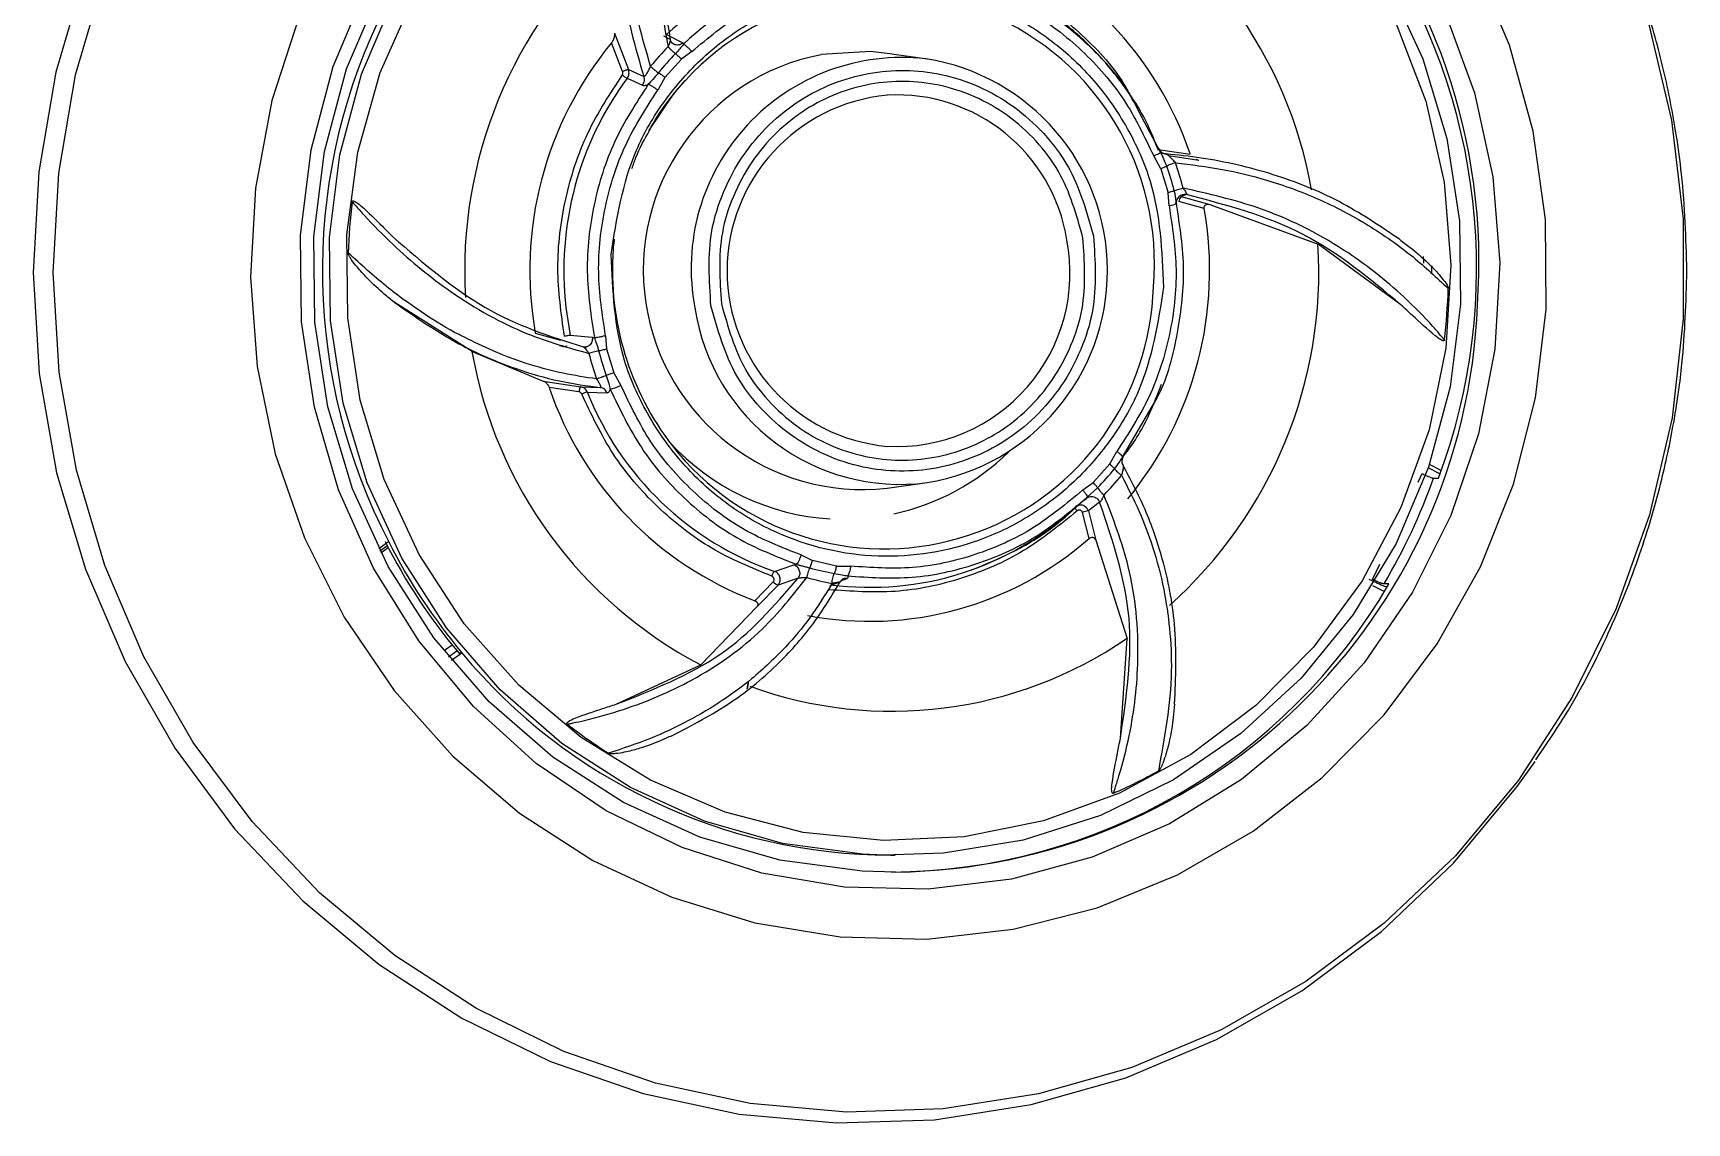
# Model space of a CAD drawing. Header units: inches. Extents: x 0 to 84, y -22 to 124.
# Drawn here: x 46.572 to 48.509, y 23.069 to 24.347 of the extents above; entities that cross this region are included whole.
import ezdxf

# ---------------------------------------------------------------- set-up
doc = ezdxf.new("R2010")
doc.units = ezdxf.units.IN
doc.header["$MEASUREMENT"] = 0
doc.layers.add('BDIM_CYAN', color=4, linetype='Continuous')

# ---------------------------------------------------------------- blocks, each defined once
blk = doc.blocks.new('2026 RELAY')
at = {"layer": 'BDIM_CYAN'}
for p, q in [((47.2525, 23.8467), (47.2688, 23.8039)), ((47.2621, 23.8015), (47.2489, 23.8352)), ((47.3177, 23.8392), (47.3102, 23.8431)), ((47.3135, 23.845), (47.3325, 23.8351)), ((47.3325, 23.8351), (47.3334, 23.8334)), ((47.3116, 23.7945), (47.3309, 23.8162)), ((47.3432, 23.825), (47.3309, 23.8162)), ((47.6188, 23.8162), (47.5718, 23.8229)), ((47.2675, 23.7939), (47.2853, 23.7857)), ((47.2688, 23.8039), (47.287, 23.7956)), ((47.3116, 23.7945), (47.3032, 23.7796)), ((47.8921, 23.7071), (47.8701, 23.7482)), ((47.8923, 23.6877), (47.8841, 23.7027)), ((47.8897, 23.709), (47.8892, 23.7102)), ((47.892, 23.7099), (47.9268, 23.7049)), ((47.8922, 23.707), (47.8921, 23.707)), ((47.9369, 23.6973), (47.9019, 23.7027)), ((47.9369, 23.6973), (47.9337, 23.6984)), ((47.8923, 23.6877), (47.9009, 23.6595)), ((47.9021, 23.6442), (47.9009, 23.6595)), ((47.9224, 23.6573), (47.9164, 23.655)), ((47.9164, 23.655), (47.9497, 23.6457)), ((47.9102, 23.6464), (47.9103, 23.6495)), ((47.9108, 23.6456), (47.9107, 23.6467)), ((47.9432, 23.6411), (47.9136, 23.6492)), ((47.9497, 23.6457), (48.0766, 23.5991)), ((48.1737, 23.5282), (48.0766, 23.5991)), ((48.2094, 23.573), (48.2093, 23.565)), ((47.0857, 23.4733), (46.9943, 23.5312)), ((47.1957, 23.525), (47.2008, 23.4926)), ((47.1597, 23.4949), (47.1892, 23.4868)), ((47.1971, 23.4797), (47.1942, 23.4792)), ((47.2008, 23.4926), (47.2265, 23.4904)), ((47.2265, 23.4904), (47.229, 23.4893)), ((47.2421, 23.4919), (47.2433, 23.4765)), ((47.0857, 23.4733), (47.1689, 23.4388)), ((47.2433, 23.4765), (47.2519, 23.4483)), ((47.2519, 23.4483), (47.2601, 23.4334)), ((47.1689, 23.4388), (47.213, 23.432)), ((47.2109, 23.4261), (47.1761, 23.4311)), ((47.213, 23.432), (47.2363, 23.4311)), ((47.2207, 23.4259), (47.2436, 23.4251)), ((47.8476, 23.3495), (47.8825, 23.4091)), ((47.8326, 23.3416), (47.841, 23.3564)), ((47.8326, 23.3416), (47.8133, 23.3198)), ((48.1938, 23.3202), (48.1985, 23.3303)), ((48.2194, 23.33), (48.2057, 23.3369)), ((48.2208, 23.334), (48.2071, 23.3408)), ((48.2118, 23.3251), (48.2177, 23.3251)), ((47.5718, 23.3132), (47.6188, 23.3198)), ((47.801, 23.3111), (47.8133, 23.3198)), ((47.8063, 23.3026), (47.8184, 23.3136)), ((47.8086, 23.2543), (47.8007, 23.2848)), ((47.8009, 23.2979), (47.8049, 23.3009)), ((47.8049, 23.3009), (47.8063, 23.3026)), ((47.8207, 23.2969), (47.8076, 23.2865)), ((47.8076, 23.2865), (47.8165, 23.2521)), ((46.988, 23.2504), (46.9764, 23.2422)), ((47.8165, 23.2521), (47.853, 23.1372)), ((46.9865, 23.2456), (46.9778, 23.2395)), ((46.9788, 23.2375), (46.9875, 23.2436)), ((47.471, 23.2349), (47.4845, 23.2283)), ((47.5124, 23.2219), (47.4845, 23.2283)), ((47.44, 23.2156), (47.4627, 23.2233)), ((47.4675, 23.2076), (47.4441, 23.1995)), ((47.4627, 23.2233), (47.4654, 23.224)), ((47.5124, 23.2219), (47.5291, 23.2218)), ((47.5176, 23.2045), (47.5252, 23.2074)), ((48.1405, 23.2062), (48.1489, 23.224)), ((47.4169, 23.1812), (47.4385, 23.2036)), ((47.4441, 23.1995), (47.4197, 23.1744)), ((47.5052, 23.1992), (47.5168, 23.2035)), ((47.5059, 23.2), (47.5122, 23.2025)), ((48.1403, 23.1992), (48.1544, 23.1922)), ((48.1597, 23.201), (48.1538, 23.201)), ((47.4197, 23.1744), (47.3538, 23.1061)), ((47.8451, 23.0201), (47.853, 23.1372)), ((47.0534, 23.1233), (47.0623, 23.1295)), ((47.0582, 23.1157), (47.0679, 23.1226)), ((47.0616, 23.1116), (47.0738, 23.1202)), ((47.0697, 23.1204), (47.0738, 23.1202)), ((47.2546, 23.06), (47.3538, 23.1061)), ((47.4091, 23.0868), (47.4075, 23.0777)), ((47.4095, 23.0871), (47.4079, 23.078)), ((47.5759, 22.883), (47.5811, 22.883))]:
    blk.add_line(p, q, dxfattribs=at)
at = {"layer": 'BDIM_CYAN', "flags": 128}
for points in [[(46.6314, 23.914), (46.5981, 23.8007), (46.5781, 23.6841), (46.5715, 23.5659), (46.5785, 23.4477), (46.5991, 23.3313), (46.6328, 23.2181), (46.6792, 23.1099), (46.7378, 23.0081), (46.8075, 22.9141), (46.8876, 22.8294), (46.9768, 22.755), (47.0739, 22.692), (47.1775, 22.6413), (47.2862, 22.6036), (47.3985, 22.5795), (47.5127, 22.5692), (47.6274, 22.573), (47.7407, 22.5907), (47.8513, 22.6221), (47.9575, 22.6669), (48.0578, 22.7242), (48.1508, 22.7935), (48.2353, 22.8735), (48.3099, 22.9634), (48.3309, 22.9929)], [(48.5044, 23.5117), (48.4913, 23.3956), (48.4649, 23.2819), (48.4257, 23.1723), (48.3743, 23.0682), (48.3112, 22.9711), (48.2375, 22.8824), (48.1541, 22.8034), (48.0623, 22.735), (47.9633, 22.6784), (47.8584, 22.6342), (47.7493, 22.6032), (47.6374, 22.5857), (47.5242, 22.582), (47.4114, 22.5921), (47.3006, 22.6159), (47.1933, 22.6531), (47.091, 22.7032), (46.9951, 22.7654), (46.9071, 22.8388), (46.828, 22.9225), (46.7592, 23.0152), (46.7014, 23.1157), (46.6555, 23.2226), (46.6222, 23.3343), (46.602, 23.4493), (46.595, 23.5659), (46.6015, 23.6826), (46.6213, 23.7977), (46.6541, 23.9095)], [(48.4637, 23.8581), (48.4906, 23.7446), (48.5042, 23.6285), (48.5044, 23.5117)], [(48.3439, 23.5232), (48.343, 23.628), (48.3285, 23.7316), (48.3007, 23.8324), (48.2602, 23.9284)], [(46.8837, 23.8671), (46.8513, 23.7678), (46.8321, 23.665), (46.8263, 23.5604), (46.834, 23.456), (46.8552, 23.3536), (46.8894, 23.255), (46.936, 23.1619), (46.9943, 23.0762), (47.063, 22.9992), (47.1411, 22.9323), (47.2272, 22.8768), (47.3196, 22.8337), (47.4168, 22.8036), (47.517, 22.7872), (47.6184, 22.7847), (47.7193, 22.7962), (47.8177, 22.8215), (47.9121, 22.86), (48.0006, 22.9113), (48.0816, 22.9742), (48.1539, 23.0477), (48.216, 23.1306), (48.2668, 23.2212), (48.3055, 23.318), (48.3314, 23.4193), (48.3439, 23.5232)], [(46.8849, 23.6095), (46.8973, 23.7099), (46.9231, 23.8075), (46.9619, 23.9005)], [(48.225, 23.8715), (48.2597, 23.7768), (48.2813, 23.6781), (48.2894, 23.5772), (48.2838, 23.4761), (48.2646, 23.3769), (48.2322, 23.2813), (48.1873, 23.1913), (48.1307, 23.1087), (48.0634, 23.035), (47.9869, 22.9717), (47.9027, 22.9199), (47.8122, 22.8808), (47.7174, 22.8551), (47.62, 22.8433), (47.522, 22.8455), (47.4252, 22.8618), (47.3316, 22.8919), (47.2429, 22.9351), (47.1609, 22.9906), (47.0872, 23.0574), (47.0232, 23.1341), (46.9702, 23.2193), (46.9292, 23.3112), (46.901, 23.4082), (46.8861, 23.5083), (46.8849, 23.6095)], [(47.5818, 22.8633), (47.5427, 22.8644), (47.4461, 22.8773), (47.3523, 22.9043), (47.2631, 22.9448), (47.1804, 22.9979), (47.1059, 23.0627), (47.0411, 23.1377), (46.9873, 23.2215), (46.9456, 23.3124), (46.9168, 23.4084), (46.9016, 23.5077), (46.9002, 23.6083), (46.9127, 23.708), (46.9388, 23.8049), (46.978, 23.8969), (47.0295, 23.9823), (47.0922, 24.0592), (47.1649, 24.1261), (47.246, 24.1817), (47.3341, 24.2247), (47.4271, 24.2544), (47.5233, 24.2702), (47.5817, 24.2727)], [(47.5681, 22.8831), (47.5432, 22.8841), (47.4493, 22.8966), (47.3581, 22.9228), (47.2714, 22.9622), (47.191, 23.0138), (47.1186, 23.0768), (47.0556, 23.1497), (47.0033, 23.2312), (46.9627, 23.3195), (46.9348, 23.4129), (46.92, 23.5094), (46.9186, 23.6072), (46.9307, 23.7041), (46.9561, 23.7983), (46.9942, 23.8877), (47.0443, 23.9707), (47.1052, 24.0455), (47.1759, 24.1105), (47.2548, 24.1645), (47.3404, 24.2064), (47.4308, 24.2353), (47.5243, 24.2506), (47.5811, 24.2531)], [(46.939, 23.6102), (46.9519, 23.7069), (46.9782, 23.8006), (47.0175, 23.8893)], [(48.1683, 23.8576), (48.2029, 23.7668), (48.2244, 23.6718), (48.2322, 23.5746), (48.2263, 23.4772), (48.2066, 23.3818), (48.1737, 23.2904), (48.1283, 23.2048), (48.0713, 23.127), (48.0039, 23.0586), (47.9276, 23.0011), (47.844, 22.9556), (47.7549, 22.9232), (47.6621, 22.9046), (47.5677, 22.9001), (47.4737, 22.9098), (47.382, 22.9335), (47.2947, 22.9708), (47.2136, 23.0208), (47.1404, 23.0824), (47.0766, 23.1544), (47.0237, 23.2353), (46.9827, 23.3232), (46.9546, 23.4163), (46.94, 23.5127), (46.939, 23.6102)], [(47.5811, 24.2531), (47.619, 24.2519), (47.7129, 24.2394), (47.8041, 24.2132), (47.8908, 24.1739), (47.9711, 24.1222), (48.0436, 24.0593), (48.1066, 23.9863), (48.1589, 23.9049), (48.1994, 23.8165), (48.2274, 23.7232), (48.2422, 23.6266), (48.2436, 23.5289), (48.2314, 23.432), (48.2061, 23.3378), (48.168, 23.2483), (48.1179, 23.1653), (48.0569, 23.0906), (47.9863, 23.0255), (47.9074, 22.9715), (47.8218, 22.9296), (47.7314, 22.9008), (47.6378, 22.8855), (47.5681, 22.8831)], [(47.5718, 23.8229), (47.5522, 23.8249), (47.4945, 23.8214)], [(47.2929, 23.7321), (47.3218, 23.7752), (47.327, 23.7815)], [(48.2005, 23.5768), (48.2004, 23.5806), (48.2003, 23.5849)]]:
    blk.add_lwpolyline(points, dxfattribs=at)
at = {"layer": 'BDIM_CYAN'}
for centre, radius, start, end in [((47.5703, 23.5781), 0.6948, 355.8474, 89.0568), ((47.5603, 23.5713), 0.702, 339.4674, 87.2954), ((47.5992, 23.5681), 0.6888, 102.3998, 207.4653), ((47.562, 23.574), 0.5147, 9.9282, 62.3464), ((47.6012, 23.5693), 0.5241, 131.7762, 183.5428), ((47.543, 23.5761), 0.4048, 18.5589, 69.3199), ((47.5531, 23.5869), 0.3522, 82.4066, 132.8625), ((47.5702, 23.5862), 0.3424, 82.5989, 133.7592), ((47.5685, 23.577), 0.3165, 354.9875, 139.7357), ((47.5736, 23.5682), 0.4203, 140.5693, 190.0417), ((47.5801, 23.5751), 0.3681, 136.0023, 140.8021), ((47.5435, 23.5688), 0.2572, 100.9845, 276.3152), ((47.5803, 23.5749), 0.3565, 136.0023, 140.8022), ((47.5892, 23.5711), 0.2469, 83.4951, 190.9), ((47.5785, 23.568), 0.2514, 279.2317, 81.1515), ((47.5697, 23.5699), 0.3762, 143.4467, 165.0638), ((47.275, 23.8128), 0.0203, 228.8505, 248.3068), ((47.591, 23.568), 0.2066, 95.2452, 264.7548), ((47.5837, 23.5731), 0.201, 8.8241, 93.3256), ((47.55, 23.5686), 0.381, 14.6327, 19.3236), ((47.5512, 23.5686), 0.369, 14.6327, 19.3236), ((47.5759, 23.568), 0.3827, 165.0358, 186.4495), ((47.9204, 23.6477), 0.00983, 78.3686, 192.1278), ((47.9222, 23.6487), 0.00856, 132.4483, 176.2032), ((47.6269, 23.568), 0.6865, 173.2278, 178.2715), ((47.5293, 23.5678), 0.4203, 320.5693, 10.0417), ((47.5828, 23.5653), 0.2033, 266.9734, 10.9603), ((47.5534, 23.5667), 0.5241, 311.7762, 3.5428), ((47.5833, 23.5673), 0.3331, 179.8208, 221.8727), ((47.5684, 23.5575), 0.3154, 222.3585, 358.5213), ((47.5429, 23.568), 0.6865, 353.2278, 358.271), ((47.587, 23.5607), 0.243, 188.5883, 277.5386), ((47.5728, 23.5542), 0.691, 270.7518, 357.8069), ((47.5926, 23.562), 0.5147, 189.9282, 242.3464), ((47.5911, 23.5674), 0.381, 194.6328, 199.3236), ((47.591, 23.5674), 0.369, 194.6327, 199.3236), ((47.5599, 23.56), 0.4048, 198.5589, 249.3199), ((47.2282, 23.3929), 0.0338, 102.9143, 114.747), ((47.5595, 23.5598), 0.3643, 201.5535, 250.8537), ((47.5227, 23.5557), 0.2791, 222.5865, 266.4086), ((47.5195, 23.556), 0.2795, 282.443, 314.2317), ((47.5619, 23.5612), 0.3565, 316.0023, 320.8022), ((47.5611, 23.5609), 0.3681, 316.0023, 320.8021), ((47.5384, 23.5645), 0.7148, 329.4335, 340.4316), ((47.5524, 23.5492), 0.3522, 262.4066, 312.8625), ((47.8138, 23.2466), 0.0404, 98.8026, 108.9637), ((47.596, 23.5606), 0.6861, 206.8559, 219.9069), ((47.6005, 23.5606), 0.6865, 206.8604, 219.9024), ((47.5513, 23.5465), 0.3893, 259.2397, 311.3788), ((47.5708, 23.5467), 0.3508, 254.6256, 259.581), ((47.5714, 23.5473), 0.3397, 254.6251, 259.5812), ((47.4502, 23.214), 0.0157, 221.6754, 247.1785), ((47.5735, 23.5408), 0.6775, 270.2854, 329.8999), ((47.5774, 23.5388), 0.487, 250.0126, 304.4576), ((47.5784, 23.5383), 0.6553, 219.6465, 269.7836), ((47.5926, 23.545), 0.644, 232.1258, 237.3888), ((47.5815, 23.5379), 0.6358, 293.6771, 298.9851)]:
    blk.add_arc(centre, radius, start, end, dxfattribs=at)
blk.add_ellipse((47.3598, 23.568), major_axis=(-1.6771, 0.3146), ratio=0.069305, start_param=1.481321, end_param=1.484916, dxfattribs=at)
for points, knots in [([(47.333, 24.1804), (47.3328, 24.1796), (47.3321, 24.1773), (47.33, 24.1706), (47.3237, 24.1492), (47.3112, 24.0996), (47.2988, 24.0168), (47.2991, 23.9189), (47.3102, 23.8583), (47.3153, 23.8308)], [0, 0, 0, 0, 0.007325, 0.019566, 0.058651, 0.192116, 0.441769, 0.746986, 1, 1, 1, 1]), ([(47.2948, 23.8077), (47.2908, 23.8216), (47.2829, 23.8482), (47.2735, 23.8929), (47.2669, 23.9388), (47.2637, 23.9877), (47.264, 24.0595), (47.2735, 24.1152), (47.2802, 24.1543)], [0, 0, 0, 0, 0.134858, 0.259599, 0.404069, 0.533562, 0.672142, 1, 1, 1, 1]), ([(48.5087, 23.568), (48.5075, 23.6059), (48.5059, 23.6593), (48.4951, 23.7377), (48.4822, 23.8044), (48.4604, 23.8827), (48.431, 23.9631), (48.3923, 24.0441), (48.3612, 24.1009), (48.3409, 24.1289), (48.3388, 24.1317)], [0, 0, 0, 0, 0.189774, 0.267374, 0.396202, 0.53037, 0.674667, 0.825708, 0.982147, 1, 1, 1, 1]), ([(47.3215, 24.1159), (47.3134, 24.0684), (47.297, 23.9726), (47.3107, 23.8839), (47.3177, 23.8392)], [0, 0, 0, 0, 0.495173, 1, 1, 1, 1]), ([(47.2579, 24.0761), (47.2557, 24.0446), (47.2516, 23.9868), (47.2593, 23.9099), (47.2715, 23.8474), (47.2819, 23.8127), (47.287, 23.7956)], [0, 0, 0, 0, 0.318533, 0.584798, 0.795469, 1, 1, 1, 1]), ([(47.666, 23.926), (47.6901, 23.9161), (47.7389, 23.8961), (47.801, 23.8457), (47.8416, 23.8028), (47.8559, 23.7748), (47.8579, 23.771)], [0, 0, 0, 0, 0.3114018, 0.630123, 0.9488443, 1, 1, 1, 1]), ([(47.3432, 23.825), (47.3621, 23.8408), (47.4003, 23.8728), (47.4689, 23.903), (47.5418, 23.9192), (47.5909, 23.9159), (47.6152, 23.9143)], [0, 0, 0, 0, 0.247012, 0.5, 0.752988, 1, 1, 1, 1]), ([(47.8892, 23.7102), (47.8848, 23.7214), (47.8747, 23.7473), (47.8497, 23.7856), (47.8173, 23.8252), (47.778, 23.8607), (47.7336, 23.8908), (47.6971, 23.9088), (47.6756, 23.9168), (47.6712, 23.9184)], [0, 0, 0, 0, 0.114897, 0.268155, 0.43709, 0.607133, 0.776377, 0.954033, 1, 1, 1, 1]), ([(47.8701, 23.7482), (47.8654, 23.7575), (47.8491, 23.7901), (47.8064, 23.8361), (47.7456, 23.884), (47.698, 23.9027), (47.6743, 23.9121)], [0, 0, 0, 0, 0.1178208, 0.4118807, 0.7059404, 1, 1, 1, 1]), ([(47.2485, 23.5871), (47.2551, 23.6289), (47.2654, 23.6932), (47.31, 23.7686), (47.3548, 23.8196), (47.409, 23.8599), (47.4866, 23.8958), (47.5911, 23.9102), (47.6933, 23.8836), (47.7664, 23.8388), (47.8158, 23.7923), (47.8546, 23.7364), (47.8907, 23.6562), (47.8937, 23.5912), (47.8957, 23.5489)], [0, 0, 0, 0, 0.1197284, 0.1841803, 0.25, 0.3158197, 0.3802716, 0.5, 0.6197284, 0.6841803, 0.75, 0.8158197, 0.8802716, 1, 1, 1, 1]), ([(47.6732, 23.9011), (47.6959, 23.8922), (47.7419, 23.874), (47.8015, 23.8278), (47.8516, 23.7707), (47.8733, 23.7252), (47.8841, 23.7027)], [0, 0, 0, 0, 0.247011, 0.5, 0.752989, 1, 1, 1, 1]), ([(47.2525, 23.8467), (47.2525, 23.8454), (47.2525, 23.8429), (47.2513, 23.8391), (47.2499, 23.8365), (47.2492, 23.8355), (47.2489, 23.8352)], [0, 0, 0, 0, 0.355676, 0.722757, 0.915996, 1, 1, 1, 1]), ([(47.3153, 23.8308), (47.3158, 23.8318), (47.3168, 23.8337), (47.3177, 23.8361), (47.318, 23.8376), (47.3181, 23.8385), (47.318, 23.839), (47.3178, 23.8391), (47.3177, 23.8392)], [0, 0, 0, 0, 0.277554, 0.532524, 0.651828, 0.767234, 0.882133, 1, 1, 1, 1]), ([(47.3239, 23.8225), (47.3231, 23.8231), (47.3216, 23.8243), (47.3191, 23.8266), (47.3169, 23.8288), (47.3158, 23.8301), (47.3153, 23.8308)], [0, 0, 0, 0, 0.266689, 0.531115, 0.778754, 1, 1, 1, 1]), ([(47.3325, 23.8351), (47.3319, 23.8347), (47.3307, 23.8337), (47.3285, 23.8329), (47.3261, 23.8325), (47.3236, 23.8328), (47.3214, 23.8338), (47.3196, 23.8353), (47.3183, 23.8371), (47.3179, 23.8385), (47.3177, 23.8392)], [0, 0, 0, 0, 0.11221, 0.235183, 0.36644, 0.502102, 0.63743, 0.767756, 0.889371, 1, 1, 1, 1]), ([(47.322, 23.8336), (47.321, 23.8343), (47.3191, 23.8356), (47.3184, 23.8372), (47.318, 23.8379)], [0, 0, 0, 0, 0.5413121, 1, 1, 1, 1]), ([(47.3334, 23.8334), (47.3328, 23.8326), (47.332, 23.8317), (47.3312, 23.8306), (47.3304, 23.8298), (47.3283, 23.8272), (47.3258, 23.8245), (47.3239, 23.8225)], [0, 0, 0, 0, 0.22908, 0.257055, 0.306679, 0.485356, 1, 1, 1, 1]), ([(47.287, 23.7956), (47.2872, 23.7956), (47.2876, 23.7958), (47.2888, 23.7969), (47.2905, 23.7993), (47.2928, 23.8032), (47.2941, 23.8062), (47.2948, 23.8077)], [0, 0, 0, 0, 0.111469, 0.230184, 0.482261, 0.743373, 1, 1, 1, 1]), ([(47.1938, 23.4914), (47.1901, 23.5179), (47.1827, 23.5714), (47.193, 23.6527), (47.2179, 23.7305), (47.2472, 23.7753), (47.2617, 23.7975)], [0, 0, 0, 0, 0.247096, 0.5, 0.752904, 1, 1, 1, 1]), ([(47.2617, 23.7975), (47.2619, 23.7978), (47.2622, 23.7984), (47.2625, 23.7994), (47.2625, 23.8005), (47.2622, 23.8012), (47.2621, 23.8015)], [0, 0, 0, 0, 0.244732, 0.492429, 0.744713, 1, 1, 1, 1]), ([(47.2688, 23.8039), (47.2686, 23.8039), (47.2681, 23.8038), (47.2671, 23.8035), (47.2662, 23.8032), (47.2651, 23.8028), (47.2638, 23.8022), (47.2628, 23.8018), (47.2621, 23.8015)], [0, 0, 0, 0, 0.2502629, 0.3822316, 0.5148432, 0.6452868, 0.7710154, 1, 1, 1, 1]), ([(47.2675, 23.7939), (47.268, 23.7946), (47.2689, 23.7961), (47.2696, 23.7987), (47.2696, 23.8014), (47.2691, 23.8031), (47.2688, 23.8039)], [0, 0, 0, 0, 0.245118, 0.499544, 0.75421, 1, 1, 1, 1]), ([(47.2853, 23.7857), (47.2858, 23.7864), (47.2868, 23.7879), (47.2876, 23.7905), (47.2877, 23.7931), (47.2872, 23.7948), (47.287, 23.7956)], [0, 0, 0, 0, 0.245337, 0.5, 0.754663, 1, 1, 1, 1]), ([(47.3041, 23.8002), (47.3018, 23.7975), (47.2979, 23.7927), (47.2938, 23.7884), (47.2921, 23.7866)], [0, 0, 0, 0, 0.571403, 1, 1, 1, 1]), ([(47.2936, 23.7326), (47.2943, 23.734), (47.3009, 23.7473), (47.3149, 23.7671), (47.3292, 23.784), (47.3352, 23.791)], [0, 0, 0, 0, 0.062771, 0.611252, 1, 1, 1, 1]), ([(47.3655, 23.5271), (47.3636, 23.5568), (47.3605, 23.6024), (47.3792, 23.6613), (47.4018, 23.7036), (47.4325, 23.7401), (47.4799, 23.7776), (47.549, 23.8048), (47.6229, 23.8037), (47.6798, 23.7853), (47.7208, 23.7618), (47.7561, 23.7301), (47.7932, 23.6813), (47.8055, 23.6374), (47.8135, 23.6089)], [0, 0, 0, 0, 0.119728, 0.18418, 0.25, 0.31582, 0.380272, 0.5, 0.619728, 0.68418, 0.75, 0.81582, 0.880272, 1, 1, 1, 1]), ([(47.8012, 23.6067), (47.7937, 23.6336), (47.7821, 23.6751), (47.747, 23.7212), (47.7137, 23.7512), (47.6749, 23.7734), (47.6211, 23.7908), (47.5512, 23.7919), (47.4859, 23.7661), (47.4411, 23.7307), (47.412, 23.6962), (47.3907, 23.6562), (47.373, 23.6005), (47.3759, 23.5574), (47.3778, 23.5294)], [0, 0, 0, 0, 0.119728, 0.18418, 0.25, 0.31582, 0.380272, 0.5, 0.619728, 0.68418, 0.75, 0.81582, 0.880272, 1, 1, 1, 1]), ([(47.2921, 23.7866), (47.278, 23.7648), (47.2497, 23.7211), (47.2263, 23.6457), (47.2171, 23.5671), (47.225, 23.5153), (47.229, 23.4893)], [0, 0, 0, 0, 0.25, 0.5, 0.75, 1, 1, 1, 1]), ([(47.2421, 23.4919), (47.2383, 23.5166), (47.2306, 23.5668), (47.2395, 23.6432), (47.2623, 23.7165), (47.2897, 23.7588), (47.3032, 23.7796)], [0, 0, 0, 0, 0.247011, 0.5, 0.752989, 1, 1, 1, 1]), ([(47.2853, 23.7857), (47.2861, 23.7854), (47.2878, 23.7848), (47.2906, 23.786), (47.2921, 23.7866)], [0, 0, 0, 0, 0.459354, 1, 1, 1, 1]), ([(47.2729, 23.6878), (47.2744, 23.6922), (47.2798, 23.7079), (47.2878, 23.7223), (47.2936, 23.7326)], [0, 0, 0, 0, 0.280833, 1, 1, 1, 1]), ([(47.8903, 23.711), (47.8904, 23.7108), (47.8907, 23.7106), (47.8916, 23.7083), (47.8921, 23.7071)], [0, 0, 0, 0, 0.459104, 1, 1, 1, 1]), ([(47.8903, 23.711), (47.8907, 23.7102), (47.8915, 23.7086), (47.8935, 23.7067), (47.8959, 23.7054), (47.8977, 23.7051), (47.8985, 23.705)], [0, 0, 0, 0, 0.245337, 0.5, 0.754663, 1, 1, 1, 1]), ([(47.8994, 23.6907), (47.8983, 23.6935), (47.896, 23.6992), (47.8934, 23.7044), (47.8921, 23.7071)], [0, 0, 0, 0, 0.490746, 1, 1, 1, 1]), ([(47.8986, 23.705), (47.8977, 23.7051), (47.8959, 23.7053), (47.8937, 23.7062), (47.8929, 23.7066), (47.8925, 23.7068)], [0, 0, 0, 0, 0.308056, 0.643641, 1, 1, 1, 1]), ([(47.8985, 23.705), (47.8987, 23.7049), (47.8992, 23.7048), (47.9007, 23.7038), (47.903, 23.7018), (47.9062, 23.6985), (47.9084, 23.696), (47.9095, 23.6947)], [0, 0, 0, 0, 0.111418, 0.230072, 0.482003, 0.743082, 1, 1, 1, 1]), ([(48.1721, 23.6049), (48.149, 23.6205), (48.1031, 23.6514), (48.037, 23.6778), (47.9823, 23.6926), (47.9401, 23.7007), (47.9123, 23.7036), (47.8985, 23.705)], [0, 0, 0, 0, 0.284599, 0.565427, 0.713522, 0.857932, 1, 1, 1, 1]), ([(47.9095, 23.6947), (47.9278, 23.6925), (47.9636, 23.6881), (48.0198, 23.6743), (48.0776, 23.6534), (48.1354, 23.6229), (48.1865, 23.5871), (48.2156, 23.5599), (48.2291, 23.5473)], [0, 0, 0, 0, 0.154219, 0.301464, 0.47799, 0.661716, 0.843633, 1, 1, 1, 1]), ([(47.9107, 23.6467), (47.9105, 23.6486), (47.9101, 23.6519), (47.9094, 23.6569), (47.9086, 23.6602), (47.9082, 23.6618)], [0, 0, 0, 0, 0.40286, 0.6878967, 1, 1, 1, 1]), ([(48.2246, 23.4871), (48.2241, 23.4877), (48.2226, 23.4895), (48.2181, 23.4948), (48.2037, 23.5113), (48.1684, 23.5474), (48.103, 23.5987), (48.0141, 23.6433), (47.9484, 23.6581), (47.9186, 23.6649)], [0, 0, 0, 0, 0.007324, 0.019564, 0.058649, 0.192116, 0.441769, 0.746986, 1, 1, 1, 1]), ([(47.9186, 23.6649), (47.9192, 23.6639), (47.9205, 23.6621), (47.9217, 23.66), (47.9224, 23.6586), (47.9226, 23.6579), (47.9227, 23.6574), (47.9225, 23.6574), (47.9224, 23.6573)], [0, 0, 0, 0, 0.27767, 0.532627, 0.651875, 0.767289, 0.882123, 1, 1, 1, 1]), ([(48.1737, 23.5282), (48.1371, 23.5587), (48.0632, 23.6202), (47.9697, 23.6449), (47.9224, 23.6573)], [0, 0, 0, 0, 0.494868, 1, 1, 1, 1]), ([(46.9453, 23.649), (46.9453, 23.6491), (46.9453, 23.6494), (46.9455, 23.6497), (46.9458, 23.6499), (46.9462, 23.65), (46.9472, 23.6499), (46.9506, 23.6483), (46.9623, 23.6386), (46.9767, 23.6242), (46.9888, 23.6119), (46.9929, 23.6078)], [0, 0, 0, 0, 0.005486, 0.011027, 0.016042, 0.021524, 0.030897, 0.060168, 0.194769, 0.728714, 1, 1, 1, 1]), ([(46.9453, 23.649), (46.9458, 23.6483), (46.9474, 23.6465), (46.952, 23.6412), (46.9669, 23.6247), (47.0023, 23.5887), (47.0649, 23.5374), (47.145, 23.4928), (47.1983, 23.4779), (47.2225, 23.4712)], [0, 0, 0, 0, 0.007324, 0.019565, 0.058649, 0.192116, 0.441769, 0.746986, 1, 1, 1, 1]), ([(47.9021, 23.6442), (47.9059, 23.6194), (47.9137, 23.5692), (47.9048, 23.4928), (47.8819, 23.4195), (47.8546, 23.3773), (47.841, 23.3564)], [0, 0, 0, 0, 0.2470115, 0.5, 0.7529885, 1, 1, 1, 1]), ([(47.8825, 23.4091), (47.8839, 23.4116), (47.8987, 23.4363), (47.9126, 23.4907), (47.9228, 23.5688), (47.9148, 23.6207), (47.9107, 23.6467)], [0, 0, 0, 0, 0.035685, 0.357124, 0.678562, 1, 1, 1, 1]), ([(47.9432, 23.6411), (47.9431, 23.6416), (47.943, 23.6425), (47.9434, 23.6438), (47.9441, 23.6448), (47.9452, 23.6456), (47.9471, 23.6462), (47.9487, 23.6459), (47.9497, 23.6457)], [0, 0, 0, 0, 0.127615, 0.255978, 0.374291, 0.494236, 0.689367, 1, 1, 1, 1]), ([(46.9929, 23.6078), (47.0284, 23.5773), (47.1, 23.5158), (47.1771, 23.4912), (47.216, 23.4787)], [0, 0, 0, 0, 0.494868, 1, 1, 1, 1]), ([(47.2505, 23.568), (47.2505, 23.5688), (47.2505, 23.5729), (47.2508, 23.5838), (47.2513, 23.5955), (47.2525, 23.6037), (47.2527, 23.6051)], [0, 0, 0, 0, 0.062173, 0.331134, 0.880518, 1, 1, 1, 1]), ([(47.8135, 23.6089), (47.8155, 23.5793), (47.8185, 23.5337), (47.7998, 23.4747), (47.7772, 23.4325), (47.7465, 23.3959), (47.6991, 23.3585), (47.6301, 23.3312), (47.5561, 23.3324), (47.4992, 23.3508), (47.4582, 23.3743), (47.4229, 23.406), (47.3858, 23.4547), (47.3735, 23.4986), (47.3655, 23.5271)], [0, 0, 0, 0, 0.119728, 0.18418, 0.25, 0.31582, 0.380272, 0.5, 0.619728, 0.68418, 0.75, 0.81582, 0.880272, 1, 1, 1, 1]), ([(47.3778, 23.5294), (47.3853, 23.5024), (47.3969, 23.4609), (47.432, 23.4148), (47.4653, 23.3848), (47.5041, 23.3626), (47.5579, 23.3452), (47.6278, 23.3442), (47.6932, 23.3699), (47.7379, 23.4053), (47.767, 23.4399), (47.7883, 23.4798), (47.806, 23.5356), (47.8031, 23.5787), (47.8012, 23.6067)], [0, 0, 0, 0, 0.119728, 0.18418, 0.25, 0.31582, 0.380272, 0.5, 0.619728, 0.68418, 0.75, 0.81582, 0.880272, 1, 1, 1, 1]), ([(48.1721, 23.6049), (48.1763, 23.6017), (48.1877, 23.5933), (48.2025, 23.5801), (48.2154, 23.5673), (48.2232, 23.5575), (48.2284, 23.5516), (48.229, 23.5477), (48.2291, 23.5473)], [0, 0, 0, 0, 0.191782, 0.518998, 0.728969, 0.85611, 0.98384, 1, 1, 1, 1]), ([(46.9943, 23.5312), (46.9905, 23.5343), (46.98, 23.5428), (46.9659, 23.5559), (46.9539, 23.5689), (46.947, 23.5774), (46.9433, 23.5827), (46.9416, 23.5859), (46.9409, 23.5877), (46.9408, 23.5885), (46.9408, 23.5887)], [0, 0, 0, 0, 0.191814, 0.519611, 0.729753, 0.856784, 0.930061, 0.970742, 0.992656, 1, 1, 1, 1]), ([(47.0762, 23.4905), (47.0743, 23.4914), (47.0585, 23.4989), (47.0277, 23.5183), (46.9838, 23.5495), (46.9554, 23.5754), (46.9408, 23.5887)], [0, 0, 0, 0, 0.03954, 0.328111, 0.65532, 1, 1, 1, 1]), ([(47.8957, 23.5489), (47.8891, 23.5071), (47.8789, 23.4429), (47.8342, 23.3675), (47.7895, 23.3165), (47.7352, 23.2761), (47.6576, 23.2402), (47.5531, 23.2259), (47.4509, 23.2524), (47.3778, 23.2972), (47.3284, 23.3437), (47.2896, 23.3996), (47.2535, 23.4798), (47.2505, 23.5449), (47.2485, 23.5871)], [0, 0, 0, 0, 0.1197284, 0.1841803, 0.25, 0.3158197, 0.3802716, 0.5, 0.6197284, 0.6841803, 0.75, 0.8158197, 0.8802716, 1, 1, 1, 1]), ([(48.3316, 22.9948), (48.3447, 23.014), (48.3768, 23.0612), (48.4175, 23.142), (48.4539, 23.2326), (48.4787, 23.317), (48.4942, 23.392), (48.5059, 23.4735), (48.5076, 23.5316), (48.5087, 23.568)], [0, 0, 0, 0, 0.115194, 0.282313, 0.445004, 0.595959, 0.714561, 0.821293, 1, 1, 1, 1]), ([(46.9943, 23.5312), (47.0194, 23.5139), (47.0654, 23.4821), (47.1318, 23.454), (47.188, 23.4377), (47.2204, 23.4333), (47.2363, 23.4311)], [0, 0, 0, 0, 0.3184526, 0.5840837, 0.7951285, 1, 1, 1, 1]), ([(48.2246, 23.4871), (48.2246, 23.4869), (48.2245, 23.4867), (48.2244, 23.4864), (48.2241, 23.4861), (48.2236, 23.486), (48.2226, 23.4861), (48.2191, 23.4877), (48.2068, 23.4974), (48.1914, 23.5118), (48.1782, 23.5241), (48.1737, 23.5282)], [0, 0, 0, 0, 0.0054864, 0.0110267, 0.0160424, 0.0215241, 0.0308969, 0.0601677, 0.194769, 0.7287144, 1, 1, 1, 1]), ([(47.2316, 23.4413), (47.2186, 23.4432), (47.1936, 23.4469), (47.1528, 23.4578), (47.1136, 23.4717), (47.0876, 23.4848), (47.0762, 23.4905)], [0, 0, 0, 0, 0.260936, 0.502418, 0.78256, 1, 1, 1, 1]), ([(47.2265, 23.4904), (47.2266, 23.4897), (47.2267, 23.4882), (47.2264, 23.4858), (47.2255, 23.4834), (47.224, 23.4813), (47.2221, 23.4797), (47.22, 23.4788), (47.2179, 23.4784), (47.2166, 23.4786), (47.216, 23.4787)], [0, 0, 0, 0, 0.112211, 0.235183, 0.366441, 0.502102, 0.637431, 0.767757, 0.889371, 1, 1, 1, 1]), ([(47.2225, 23.4712), (47.2219, 23.4721), (47.2208, 23.4739), (47.2192, 23.4761), (47.2179, 23.4774), (47.2171, 23.4781), (47.2164, 23.4786), (47.2161, 23.4787), (47.216, 23.4787)], [0, 0, 0, 0, 0.2775595, 0.5325228, 0.6518237, 0.7672302, 0.8821299, 1, 1, 1, 1]), ([(47.2204, 23.479), (47.2198, 23.4787), (47.2185, 23.4782), (47.2176, 23.4781), (47.2172, 23.478)], [0, 0, 0, 0, 0.530669, 1, 1, 1, 1]), ([(47.229, 23.4893), (47.2294, 23.4882), (47.23, 23.4867), (47.2308, 23.4845), (47.2317, 23.482), (47.2329, 23.4784), (47.2337, 23.4756), (47.234, 23.4742)], [0, 0, 0, 0, 0.2237371, 0.3032861, 0.4723028, 0.7443974, 1, 1, 1, 1]), ([(47.234, 23.4742), (47.2331, 23.474), (47.2311, 23.4736), (47.2278, 23.4727), (47.2248, 23.4719), (47.2233, 23.4714), (47.2225, 23.4712)], [0, 0, 0, 0, 0.266689, 0.531115, 0.778754, 1, 1, 1, 1]), ([(47.234, 23.4742), (47.2348, 23.4744), (47.2362, 23.4747), (47.2386, 23.4753), (47.241, 23.4759), (47.2425, 23.4763), (47.2433, 23.4765)], [0, 0, 0, 0, 0.257259, 0.51339, 0.762603, 1, 1, 1, 1]), ([(47.2363, 23.4311), (47.2365, 23.4311), (47.2368, 23.4312), (47.2367, 23.4322), (47.236, 23.4342), (47.2342, 23.4375), (47.2325, 23.4401), (47.2316, 23.4413)], [0, 0, 0, 0, 0.111469, 0.230184, 0.482261, 0.743373, 1, 1, 1, 1]), ([(47.2429, 23.4453), (47.2439, 23.4421), (47.2458, 23.4364), (47.2471, 23.4312), (47.2476, 23.429)], [0, 0, 0, 0, 0.571403, 1, 1, 1, 1]), ([(47.1689, 23.4388), (47.1699, 23.4384), (47.1718, 23.4376), (47.1741, 23.435), (47.1755, 23.4327), (47.176, 23.4315), (47.1761, 23.4311)], [0, 0, 0, 0, 0.355625, 0.722653, 0.915819, 1, 1, 1, 1]), ([(47.213, 23.432), (47.2128, 23.4319), (47.2125, 23.4318), (47.2121, 23.431), (47.2117, 23.4302), (47.2115, 23.4292), (47.2112, 23.4279), (47.211, 23.4268), (47.2109, 23.4261)], [0, 0, 0, 0, 0.250263, 0.382232, 0.514843, 0.645287, 0.771015, 1, 1, 1, 1]), ([(47.2141, 23.4237), (47.2139, 23.424), (47.2136, 23.4246), (47.2129, 23.4254), (47.212, 23.4259), (47.2113, 23.426), (47.2109, 23.4261)], [0, 0, 0, 0, 0.2447516, 0.4924288, 0.7447134, 1, 1, 1, 1]), ([(47.2207, 23.4259), (47.2203, 23.4267), (47.2195, 23.4283), (47.2177, 23.4301), (47.2155, 23.4315), (47.2138, 23.4318), (47.213, 23.432)], [0, 0, 0, 0, 0.245118, 0.499544, 0.75421, 1, 1, 1, 1]), ([(47.4369, 23.21), (47.4128, 23.2199), (47.3642, 23.24), (47.3012, 23.2899), (47.2484, 23.351), (47.2254, 23.3997), (47.2141, 23.4237)], [0, 0, 0, 0, 0.247096, 0.5, 0.752904, 1, 1, 1, 1]), ([(47.2436, 23.4251), (47.2432, 23.4258), (47.2425, 23.4274), (47.2408, 23.4293), (47.2387, 23.4306), (47.2371, 23.4309), (47.2363, 23.4311)], [0, 0, 0, 0, 0.245337, 0.5, 0.754663, 1, 1, 1, 1]), ([(47.2436, 23.4251), (47.2444, 23.4252), (47.2462, 23.4255), (47.2471, 23.4277), (47.2476, 23.429)], [0, 0, 0, 0, 0.459354, 1, 1, 1, 1]), ([(47.2476, 23.429), (47.2589, 23.4054), (47.2814, 23.3584), (47.3329, 23.2997), (47.3942, 23.2521), (47.4417, 23.2333), (47.4654, 23.224)], [0, 0, 0, 0, 0.25, 0.5, 0.75, 1, 1, 1, 1]), ([(47.471, 23.2349), (47.4483, 23.2439), (47.4024, 23.262), (47.3427, 23.3082), (47.2926, 23.3653), (47.2709, 23.4109), (47.2601, 23.4334)], [0, 0, 0, 0, 0.247011, 0.5, 0.752989, 1, 1, 1, 1]), ([(47.8487, 23.351), (47.8494, 23.3518), (47.8617, 23.3665), (47.8776, 23.3946), (47.8888, 23.4233), (47.8933, 23.4351)], [0, 0, 0, 0, 0.033759, 0.602518, 1, 1, 1, 1]), ([(47.8382, 23.3359), (47.8402, 23.3386), (47.8437, 23.3433), (47.8464, 23.3476), (47.8476, 23.3495)], [0, 0, 0, 0, 0.5714031, 1, 1, 1, 1]), ([(47.8485, 23.3504), (47.8481, 23.3497), (47.8472, 23.3482), (47.8467, 23.3456), (47.8468, 23.3429), (47.8475, 23.3413), (47.8479, 23.3405)], [0, 0, 0, 0, 0.245337, 0.5, 0.754663, 1, 1, 1, 1]), ([(47.8485, 23.3504), (47.8487, 23.3506), (47.8491, 23.3512), (47.8482, 23.3501), (47.8476, 23.3495)], [0, 0, 0, 0, 0.459354, 1, 1, 1, 1]), ([(47.8479, 23.3405), (47.848, 23.3404), (47.8483, 23.3403), (47.8486, 23.3391), (47.8485, 23.3367), (47.8477, 23.3329), (47.8468, 23.3298), (47.8463, 23.3283)], [0, 0, 0, 0, 0.111469, 0.230184, 0.482261, 0.743373, 1, 1, 1, 1]), ([(47.8463, 23.3283), (47.8535, 23.3144), (47.8674, 23.2876), (47.8842, 23.2427), (47.8963, 23.1966), (47.9035, 23.1477), (47.9069, 23.0761), (47.8967, 23.0207), (47.8896, 22.9818)], [0, 0, 0, 0, 0.135552, 0.260798, 0.405842, 0.535564, 0.673856, 1, 1, 1, 1]), ([(47.9086, 23.0599), (47.9099, 23.0913), (47.9123, 23.1491), (47.897, 23.2258), (47.8755, 23.2885), (47.857, 23.3233), (47.8479, 23.3405)], [0, 0, 0, 0, 0.317509, 0.583481, 0.794833, 1, 1, 1, 1]), ([(48.1985, 23.3303), (48.1997, 23.3297), (48.2021, 23.3285), (48.2058, 23.327), (48.2089, 23.3258), (48.2109, 23.3252), (48.2116, 23.3251), (48.2118, 23.3251)], [0, 0, 0, 0, 0.216017, 0.432052, 0.647583, 0.862108, 1, 1, 1, 1]), ([(47.801, 23.3111), (47.7821, 23.2953), (47.7439, 23.2633), (47.6753, 23.233), (47.6024, 23.2168), (47.5533, 23.2201), (47.5291, 23.2218)], [0, 0, 0, 0, 0.247011, 0.5, 0.752989, 1, 1, 1, 1]), ([(47.8184, 23.3136), (47.8187, 23.313), (47.8195, 23.3118), (47.8215, 23.3095), (47.8237, 23.3072), (47.8251, 23.3059), (47.8258, 23.3053)], [0, 0, 0, 0, 0.2666888, 0.5311147, 0.7787535, 1, 1, 1, 1]), ([(47.8258, 23.3053), (47.8254, 23.3043), (47.8245, 23.3023), (47.8232, 23.2999), (47.8223, 23.2984), (47.8217, 23.2976), (47.8211, 23.297), (47.8209, 23.2969), (47.8207, 23.2969)], [0, 0, 0, 0, 0.277554, 0.532524, 0.651828, 0.767234, 0.882133, 1, 1, 1, 1]), ([(47.8369, 22.9556), (47.8371, 22.9565), (47.8379, 22.9587), (47.8402, 22.9655), (47.8469, 22.9868), (47.8596, 23.0364), (47.8692, 23.1193), (47.86, 23.2171), (47.8365, 23.2778), (47.8258, 23.3053)], [0, 0, 0, 0, 0.007325, 0.019566, 0.058651, 0.192116, 0.441769, 0.746986, 1, 1, 1, 1]), ([(47.7945, 23.2866), (47.7741, 23.2701), (47.733, 23.2366), (47.6597, 23.2052), (47.5819, 23.1886), (47.5297, 23.1924), (47.5038, 23.1942)], [0, 0, 0, 0, 0.247096, 0.5, 0.752904, 1, 1, 1, 1]), ([(47.5254, 23.2104), (47.5508, 23.2087), (47.6015, 23.2053), (47.6765, 23.222), (47.747, 23.2531), (47.7865, 23.2861), (47.8063, 23.3026)], [0, 0, 0, 0, 0.25, 0.5, 0.75, 1, 1, 1, 1]), ([(47.6712, 23.2176), (47.6867, 23.2239), (47.7206, 23.2378), (47.7648, 23.2647), (47.7903, 23.2881), (47.8009, 23.2978)], [0, 0, 0, 0, 0.328428, 0.719766, 1, 1, 1, 1]), ([(47.8076, 23.2865), (47.8072, 23.2875), (47.8065, 23.2893), (47.8046, 23.2912), (47.8027, 23.2925), (47.8007, 23.2933), (47.7984, 23.2936), (47.7961, 23.2933), (47.7939, 23.2925), (47.7926, 23.2915), (47.792, 23.291)], [0, 0, 0, 0, 0.156145, 0.293104, 0.410773, 0.509038, 0.632745, 0.755839, 0.878269, 1, 1, 1, 1]), ([(47.8007, 23.2848), (47.8006, 23.2851), (47.8003, 23.2857), (47.7997, 23.2865), (47.7989, 23.2871), (47.798, 23.2875), (47.797, 23.2877), (47.7961, 23.2875), (47.7952, 23.2872), (47.7947, 23.2868), (47.7945, 23.2866)], [0, 0, 0, 0, 0.121775, 0.245594, 0.376257, 0.509474, 0.637578, 0.768745, 0.883898, 1, 1, 1, 1]), ([(47.8049, 23.3009), (47.8054, 23.3014), (47.8066, 23.3023), (47.8087, 23.3032), (47.8112, 23.3035), (47.8138, 23.3032), (47.8163, 23.3022), (47.8183, 23.3007), (47.8198, 23.2989), (47.8205, 23.2975), (47.8207, 23.2969)], [0, 0, 0, 0, 0.11221, 0.235183, 0.36644, 0.502102, 0.63743, 0.767756, 0.889371, 1, 1, 1, 1]), ([(47.8451, 23.0201), (47.8521, 23.0676), (47.8662, 23.1635), (47.836, 23.2521), (47.8207, 23.2969)], [0, 0, 0, 0, 0.495173, 1, 1, 1, 1]), ([(47.8086, 23.2543), (47.809, 23.2546), (47.8097, 23.2552), (47.811, 23.2556), (47.8123, 23.2557), (47.8137, 23.2553), (47.8153, 23.2542), (47.816, 23.2529), (47.8165, 23.2521)], [0, 0, 0, 0, 0.127623, 0.255995, 0.374285, 0.494117, 0.688937, 1, 1, 1, 1]), ([(47.4813, 23.2198), (47.4816, 23.2203), (47.4822, 23.2215), (47.4831, 23.2237), (47.4838, 23.226), (47.4843, 23.2275), (47.4845, 23.2283)], [0, 0, 0, 0, 0.257259, 0.51339, 0.762603, 1, 1, 1, 1]), ([(47.1972, 23.0366), (47.198, 23.0368), (47.2003, 23.0372), (47.2071, 23.0387), (47.2285, 23.0435), (47.2765, 23.0571), (47.3502, 23.0886), (47.4254, 23.1419), (47.4614, 23.1877), (47.4778, 23.2084)], [0, 0, 0, 0, 0.007325, 0.019566, 0.05865, 0.192116, 0.441769, 0.746986, 1, 1, 1, 1]), ([(47.2546, 23.06), (47.2976, 23.077), (47.3845, 23.1113), (47.4397, 23.1753), (47.4675, 23.2076)], [0, 0, 0, 0, 0.495173, 1, 1, 1, 1]), ([(47.4385, 23.2036), (47.4387, 23.2038), (47.4391, 23.2043), (47.4394, 23.2053), (47.4395, 23.2063), (47.4394, 23.2073), (47.439, 23.2083), (47.4384, 23.2091), (47.4377, 23.2097), (47.4372, 23.2099), (47.4369, 23.21)], [0, 0, 0, 0, 0.121775, 0.245594, 0.376257, 0.509474, 0.637578, 0.768745, 0.883908, 1, 1, 1, 1]), ([(47.4441, 23.1995), (47.4447, 23.2004), (47.4458, 23.2019), (47.4465, 23.2045), (47.4466, 23.2068), (47.4462, 23.209), (47.4454, 23.2112), (47.444, 23.2131), (47.4422, 23.2147), (47.4407, 23.2153), (47.44, 23.2156)], [0, 0, 0, 0, 0.156145, 0.293104, 0.410773, 0.509038, 0.632739, 0.755831, 0.878263, 1, 1, 1, 1]), ([(47.4627, 23.2233), (47.4633, 23.223), (47.4647, 23.2224), (47.4665, 23.2209), (47.4681, 23.2189), (47.4691, 23.2165), (47.4696, 23.2139), (47.4694, 23.2114), (47.4687, 23.2093), (47.4679, 23.2081), (47.4675, 23.2076)], [0, 0, 0, 0, 0.112211, 0.235183, 0.366441, 0.502102, 0.637431, 0.767756, 0.88937, 1, 1, 1, 1]), ([(47.4654, 23.2239), (47.4666, 23.2237), (47.4682, 23.2233), (47.4707, 23.2226), (47.4734, 23.2219), (47.4772, 23.2209), (47.4799, 23.2201), (47.4813, 23.2198)], [0, 0, 0, 0, 0.224307, 0.303573, 0.473827, 0.745729, 1, 1, 1, 1]), ([(47.4778, 23.2084), (47.4767, 23.2083), (47.4747, 23.2082), (47.4719, 23.208), (47.4701, 23.2078), (47.4689, 23.2077), (47.468, 23.2076), (47.4677, 23.2076), (47.4675, 23.2076)], [0, 0, 0, 0, 0.277558, 0.532524, 0.651825, 0.767232, 0.882131, 1, 1, 1, 1]), ([(47.4813, 23.2198), (47.4809, 23.2189), (47.4801, 23.2173), (47.479, 23.2142), (47.4782, 23.2111), (47.4779, 23.2093), (47.4778, 23.2084)], [0, 0, 0, 0, 0.266689, 0.531115, 0.778754, 1, 1, 1, 1]), ([(47.5099, 23.2132), (47.5131, 23.2127), (47.5187, 23.2117), (47.5234, 23.2108), (47.5254, 23.2104)], [0, 0, 0, 0, 0.571399, 1, 1, 1, 1]), ([(47.5252, 23.2074), (47.5244, 23.2075), (47.5227, 23.2076), (47.5203, 23.2069), (47.5182, 23.2055), (47.5172, 23.2042), (47.5168, 23.2035)], [0, 0, 0, 0, 0.245337, 0.5, 0.754663, 1, 1, 1, 1]), ([(47.5252, 23.2074), (47.5257, 23.2078), (47.5269, 23.2087), (47.5259, 23.2098), (47.5254, 23.2104)], [0, 0, 0, 0, 0.459375, 1, 1, 1, 1]), ([(47.5074, 23.2016), (47.499, 23.188), (47.4833, 23.1623), (47.4516, 23.1244), (47.4175, 23.0922), (47.3787, 23.0634), (47.3391, 23.0399), (47.2941, 23.0187), (47.262, 23.008), (47.2455, 23.0025)], [0, 0, 0, 0, 0.154271, 0.288952, 0.454424, 0.575072, 0.714225, 0.852753, 1, 1, 1, 1]), ([(47.3197, 23.0231), (47.3434, 23.0355), (47.3896, 23.0594), (47.4446, 23.1058), (47.4874, 23.1542), (47.5071, 23.1873), (47.5168, 23.2035)], [0, 0, 0, 0, 0.280747, 0.545552, 0.776817, 1, 1, 1, 1]), ([(47.5168, 23.2035), (47.5169, 23.2035), (47.5171, 23.2035), (47.5166, 23.2033), (47.515, 23.2029), (47.5117, 23.2024), (47.5088, 23.2019), (47.5074, 23.2016)], [0, 0, 0, 0, 0.111467, 0.230181, 0.482258, 0.743371, 1, 1, 1, 1]), ([(48.1565, 23.1974), (48.1545, 23.1981), (48.1502, 23.1998), (48.143, 23.203), (48.1384, 23.2053), (48.1366, 23.2062)], [0, 0, 0, 0, 0.319077, 0.72614, 1, 1, 1, 1]), ([(48.1538, 23.201), (48.1534, 23.2011), (48.1525, 23.2012), (48.1498, 23.2021), (48.1465, 23.2034), (48.1433, 23.2048), (48.1413, 23.2058), (48.1405, 23.2062)], [0, 0, 0, 0, 0.2133968, 0.4267778, 0.6406142, 0.8554275, 1, 1, 1, 1]), ([(47.4169, 23.1812), (47.4173, 23.1811), (47.4182, 23.1807), (47.4193, 23.1798), (47.42, 23.1789), (47.4205, 23.1777), (47.4206, 23.1761), (47.42, 23.175), (47.4197, 23.1744)], [0, 0, 0, 0, 0.127615, 0.255978, 0.37429, 0.494233, 0.689359, 1, 1, 1, 1]), ([(47.1972, 23.0366), (47.1971, 23.0367), (47.1969, 23.0368), (47.1967, 23.0372), (47.1967, 23.0375), (47.1968, 23.038), (47.1973, 23.0388), (47.2003, 23.0411), (47.2142, 23.047), (47.2331, 23.0531), (47.2492, 23.0583), (47.2546, 23.06)], [0, 0, 0, 0, 0.005501, 0.011055, 0.016084, 0.02158, 0.030977, 0.060324, 0.195274, 0.730604, 1, 1, 1, 1]), ([(47.9086, 23.0599), (47.9081, 23.0548), (47.9069, 23.0408), (47.9036, 23.0212), (47.8993, 23.0037), (47.8958, 22.9931), (47.8933, 22.9871), (47.8916, 22.9839), (47.8904, 22.9823), (47.8898, 22.9819), (47.8896, 22.9818)], [0, 0, 0, 0, 0.191797, 0.519572, 0.729704, 0.856737, 0.930022, 0.970712, 0.992634, 1, 1, 1, 1]), ([(47.3197, 23.0231), (47.3152, 23.0211), (47.3031, 23.0155), (47.2853, 23.0091), (47.2686, 23.0045), (47.258, 23.0025), (47.2518, 23.0018), (47.2482, 23.0018), (47.2464, 23.002), (47.2457, 23.0024), (47.2455, 23.0025)], [0, 0, 0, 0, 0.191801, 0.519634, 0.729787, 0.856818, 0.93009, 0.970764, 0.992671, 1, 1, 1, 1]), ([(47.8369, 22.9556), (47.8367, 22.9556), (47.8365, 22.9555), (47.8362, 22.9555), (47.8358, 22.9557), (47.8355, 22.956), (47.8351, 22.9569), (47.8346, 22.9608), (47.8364, 22.9764), (47.8406, 22.9968), (47.844, 23.0143), (47.8451, 23.0201)], [0, 0, 0, 0, 0.005501, 0.011055, 0.016084, 0.02158, 0.030977, 0.060324, 0.195274, 0.730604, 1, 1, 1, 1])]:
    blk.add_open_spline(points, degree=3, knots=knots, dxfattribs=at)
for points in [[(47.3432, 23.825), (47.3423, 23.8259), (47.3405, 23.8279), (47.3378, 23.8304), (47.3352, 23.8325), (47.334, 23.8331), (47.3334, 23.8334)], [(47.2948, 23.8077), (47.2955, 23.8071), (47.2968, 23.8058), (47.2992, 23.8037), (47.3018, 23.8017), (47.3033, 23.8007), (47.3041, 23.8002)], [(47.3239, 23.8225), (47.3244, 23.8221), (47.3255, 23.8212), (47.3274, 23.8197), (47.3292, 23.818), (47.3304, 23.8168), (47.3309, 23.8162)], [(47.3116, 23.7945), (47.311, 23.795), (47.3097, 23.7961), (47.3078, 23.7976), (47.3058, 23.799), (47.3047, 23.7998), (47.3041, 23.8002)], [(47.3032, 23.7796), (47.3021, 23.7804), (47.3, 23.782), (47.2969, 23.7841), (47.294, 23.7858), (47.2927, 23.7863), (47.2921, 23.7866)], [(47.8841, 23.7027), (47.8852, 23.7032), (47.8875, 23.7042), (47.8901, 23.7055), (47.8919, 23.7066), (47.892, 23.7069), (47.8921, 23.7071)], [(47.9095, 23.6947), (47.9085, 23.6944), (47.9065, 23.6937), (47.9035, 23.6926), (47.901, 23.6915), (47.8999, 23.691), (47.8994, 23.6907)], [(47.8923, 23.6877), (47.8931, 23.688), (47.8946, 23.6886), (47.8965, 23.6894), (47.8982, 23.6901), (47.899, 23.6905), (47.8994, 23.6907)], [(47.9082, 23.6618), (47.9078, 23.6617), (47.907, 23.6614), (47.9052, 23.6608), (47.9032, 23.6602), (47.9017, 23.6598), (47.9009, 23.6595)], [(47.9082, 23.6618), (47.9088, 23.662), (47.9099, 23.6624), (47.9125, 23.6632), (47.9155, 23.6641), (47.9176, 23.6646), (47.9186, 23.6649)], [(47.9021, 23.6442), (47.9033, 23.6445), (47.9057, 23.6451), (47.9085, 23.6458), (47.9104, 23.6464), (47.9106, 23.6466), (47.9107, 23.6467)], [(47.1938, 23.4914), (47.1946, 23.4916), (47.196, 23.4919), (47.1981, 23.4923), (47.1998, 23.4925), (47.2005, 23.4926), (47.2008, 23.4926)], [(47.2421, 23.4919), (47.2409, 23.4916), (47.2383, 23.491), (47.2345, 23.4902), (47.2312, 23.4896), (47.2297, 23.4894), (47.229, 23.4893)], [(47.2316, 23.4413), (47.2324, 23.4417), (47.2341, 23.4424), (47.2371, 23.4435), (47.2402, 23.4445), (47.242, 23.4451), (47.2429, 23.4453)], [(47.2519, 23.4483), (47.2511, 23.4481), (47.2496, 23.4475), (47.2472, 23.4467), (47.2449, 23.4459), (47.2436, 23.4455), (47.2429, 23.4453)], [(47.2601, 23.4334), (47.2589, 23.4329), (47.2565, 23.4319), (47.2529, 23.4305), (47.2497, 23.4295), (47.2483, 23.4291), (47.2476, 23.429)], [(47.841, 23.3564), (47.842, 23.3556), (47.844, 23.354), (47.8462, 23.3519), (47.8476, 23.3502), (47.8476, 23.3497), (47.8476, 23.3495)], [(47.8326, 23.3416), (47.8332, 23.341), (47.8344, 23.34), (47.836, 23.3384), (47.8373, 23.337), (47.8379, 23.3363), (47.8382, 23.3359)], [(47.8463, 23.3283), (47.8455, 23.329), (47.8438, 23.3303), (47.8414, 23.3324), (47.8394, 23.3344), (47.8386, 23.3354), (47.8382, 23.3359)], [(47.801, 23.3111), (47.8018, 23.3101), (47.8035, 23.3082), (47.8053, 23.3056), (47.8064, 23.3036), (47.8063, 23.3029), (47.8063, 23.3026)], [(47.8184, 23.3136), (47.8181, 23.314), (47.8176, 23.3148), (47.8164, 23.3164), (47.815, 23.318), (47.8138, 23.3192), (47.8133, 23.3198)], [(47.7945, 23.2866), (47.794, 23.2872), (47.7931, 23.2882), (47.7922, 23.2896), (47.7918, 23.2907), (47.7919, 23.2909), (47.792, 23.291)], [(47.471, 23.2349), (47.4706, 23.2337), (47.4698, 23.2311), (47.4683, 23.2278), (47.4667, 23.2252), (47.4659, 23.2244), (47.4654, 23.224)], [(47.4369, 23.21), (47.4371, 23.2107), (47.4376, 23.2121), (47.4385, 23.2139), (47.4394, 23.2152), (47.4398, 23.2155), (47.44, 23.2156)], [(47.5074, 23.2016), (47.5074, 23.2026), (47.5076, 23.2046), (47.5082, 23.2078), (47.509, 23.2109), (47.5096, 23.2124), (47.5099, 23.2132)], [(47.5124, 23.2219), (47.5122, 23.2211), (47.5119, 23.2194), (47.5113, 23.2171), (47.5107, 23.2149), (47.5102, 23.2138), (47.5099, 23.2132)], [(47.5291, 23.2218), (47.5289, 23.2205), (47.5285, 23.2179), (47.5276, 23.2144), (47.5265, 23.2117), (47.5258, 23.2108), (47.5254, 23.2104)]]:
    blk.add_open_spline(points, degree=3, dxfattribs=at)

msp = doc.modelspace()

# ---------------------------------------------------------------- block references
msp.add_blockref('2026 RELAY', (0, 0.5))

doc.saveas('drawing.dxf')
